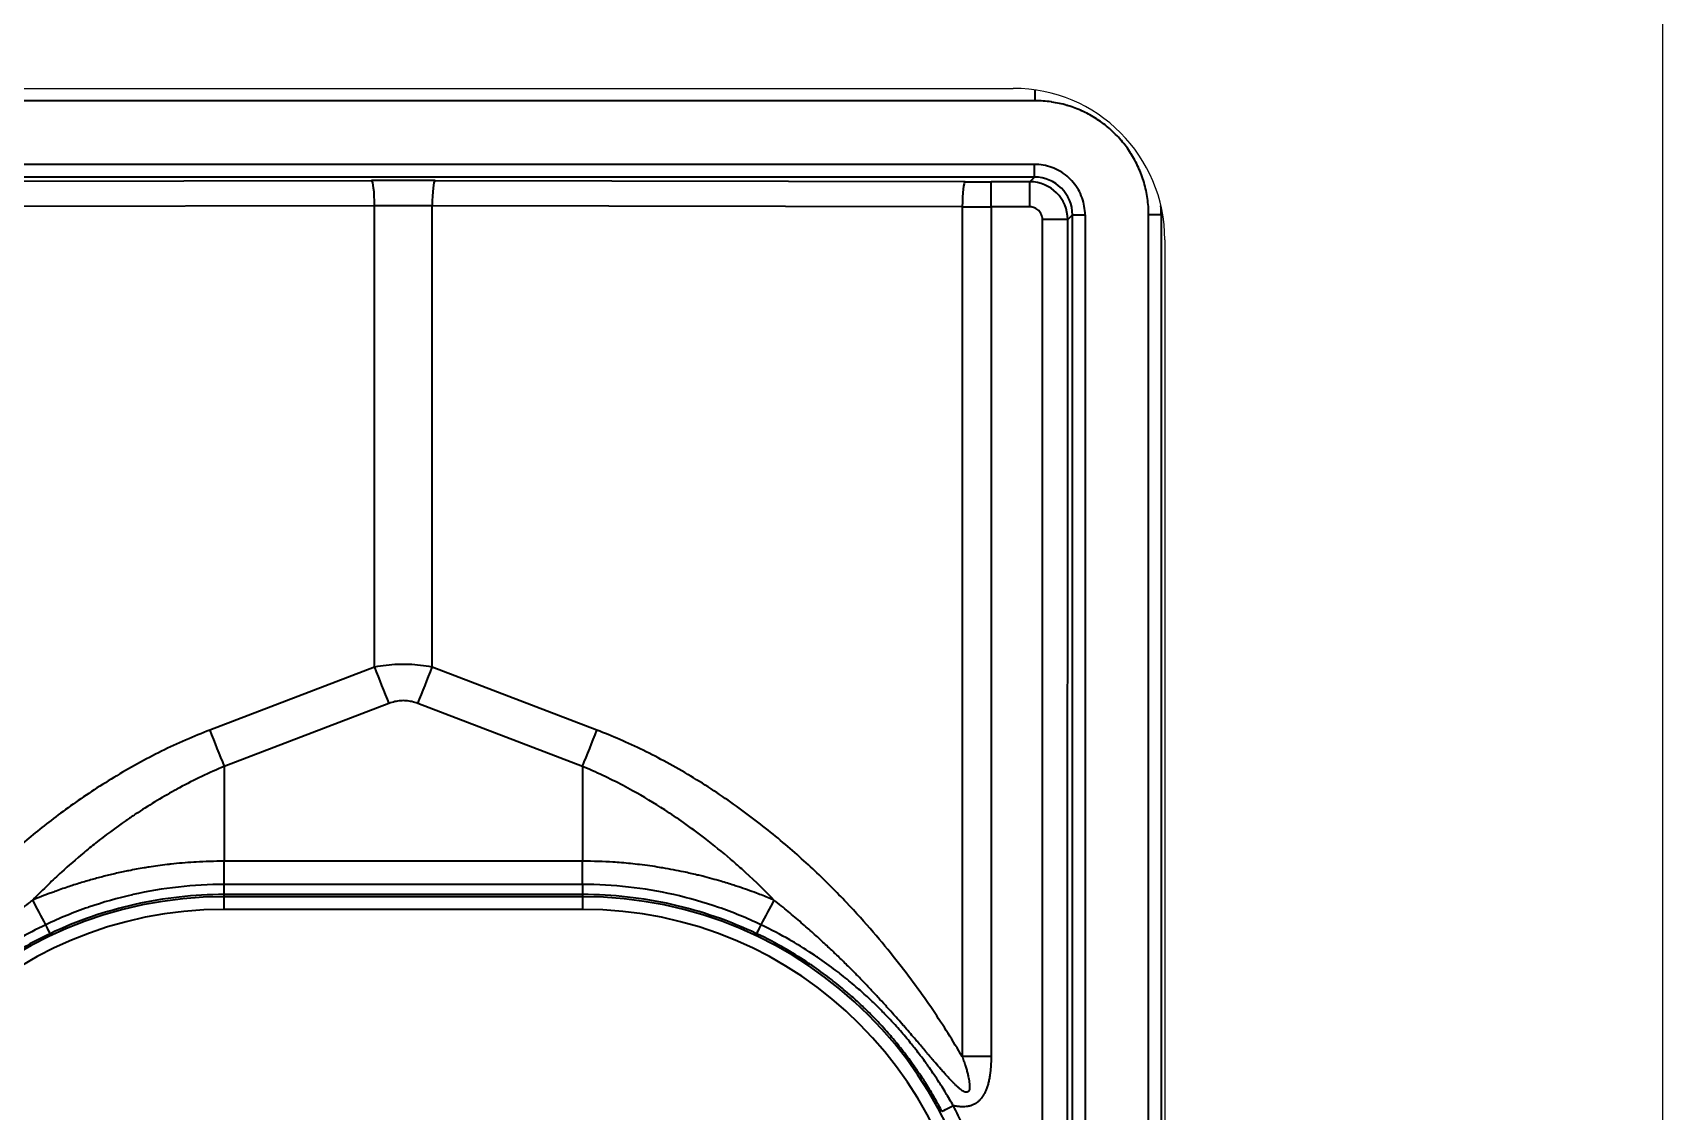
# Model space of a CAD drawing. Header units: millimetres. Extents: x 101 to 3000, y 150 to 4305.
# Drawn here: x 967.5 to 1032, y 3485.5 to 3528.2 of the extents above; entities that cross this region are included whole.
import ezdxf

# ---------------------------------------------------------------- set-up
doc = ezdxf.new("R2010")
doc.units = ezdxf.units.MM
doc.header["$LTSCALE"] = 15
doc.layers.add('_Sichtbarkanten', color=7, linetype='Continuous', lineweight=25)
doc.layers.add('Sichtbar schmal (ISO)', color=7, linetype='Continuous', lineweight=35)

msp = doc.modelspace()

# ---------------------------------------------------------------- linework, layer by layer
at = {"layer": '_Sichtbarkanten'}
for p, q in [((1032, 3622.964), (1032, 2622.964)), ((958, 3525.964), (1006.3, 3525.964)), ((1012.3, 3519.964), (1012.3, 2725.964))]:
    msp.add_line(p, q, dxfattribs=at)
msp.add_arc((1006.3, 3519.964), 6, 0, 90, dxfattribs=at)
at = {"layer": 'Sichtbar schmal (ISO)'}
for p, q in [((1007.159, 3525.473), (1007.159, 3525.902)), ((1007.159, 3525.473), (957.14, 3525.473)), ((1007.141, 3522.956), (957.158, 3522.956)), ((1007.141, 3522.456), (1007.141, 3522.956)), ((1007.141, 3522.456), (957.158, 3522.456)), ((980.894, 3522.311), (959.904, 3522.269)), ((1004.395, 3522.269), (983.405, 3522.311)), ((1006.954, 3522.268), (1005.423, 3522.268)), ((1005.423, 3521.273), (1005.423, 3522.268)), ((1007.141, 3522.456), (1006.954, 3522.268)), ((1006.954, 3521.273), (1006.954, 3522.268)), ((981.009, 3521.317), (960.018, 3521.274)), ((981.009, 3503.058), (981.009, 3521.317)), ((1004.281, 3521.274), (983.291, 3521.317)), ((983.291, 3503.058), (983.291, 3521.317)), ((1004.281, 3521.274), (1004.281, 3487.643)), ((1006.954, 3521.273), (1005.423, 3521.273)), ((1005.423, 3521.273), (1005.423, 3487.643)), ((1007.426, 3220.586), (1007.454, 3520.774)), ((1008.426, 3220.581), (1008.453, 3520.768)), ((1008.641, 3520.956), (1008.453, 3520.768)), ((1008.641, 2724.973), (1008.641, 3520.956)), ((1008.641, 3520.956), (1009.141, 3520.956)), ((1009.141, 3520.956), (1009.141, 2724.973)), ((1011.658, 2724.955), (1011.658, 3520.974)), ((1011.658, 3520.974), (1012.158, 3520.974)), ((1012.158, 3520.974), (1012.206, 3521.021)), ((1012.158, 3520.974), (1012.158, 2724.955)), ((981.009, 3503.058), (974.489, 3500.566)), ((989.811, 3500.566), (983.291, 3503.058)), ((981.579, 3501.622), (975.059, 3499.13)), ((989.24, 3499.13), (982.72, 3501.622)), ((975.059, 3499.13), (975.059, 3495.377)), ((989.24, 3499.13), (989.24, 3495.377)), ((975.059, 3494.457), (975.059, 3495.377)), ((989.24, 3495.377), (975.059, 3495.377)), ((989.24, 3494.457), (989.24, 3495.377)), ((989.24, 3494.457), (975.059, 3494.457)), ((975.05, 3493.973), (975.05, 3494.057)), ((989.25, 3494.057), (975.05, 3494.057)), ((989.25, 3493.973), (975.05, 3493.973)), ((975.05, 3493.473), (975.05, 3493.973)), ((989.25, 3493.973), (989.25, 3494.057)), ((989.25, 3493.473), (989.25, 3493.973)), ((989.25, 3493.473), (975.05, 3493.473))]:
    msp.add_line(p, q, dxfattribs=at)
for centre, radius, start, end in [((975.05, 3477.964), 16.009, 90, 270), ((989.25, 3477.964), 16.009, 270, 90), ((975.05, 3477.964), 15.509, 90, 270), ((989.25, 3477.964), 15.509, 270, 90)]:
    msp.add_arc(centre, radius, start, end, dxfattribs=at)
for centre, major_axis, ratio, start_param, end_param in [((982.15, 3522.121), (-10.997, 0), 0.017452, 4.597992, 4.826786), ((980.894, 3521.311), (-0.002, 1), 0.11413, 4.717362, 6.265617), ((983.405, 3521.311), (0.002, 1), 0.11413, 0.017568, 1.565823), ((1004.395, 3521.269), (0.002, 1), 0.11413, 0.017568, 1.565823), ((1005.423, 3522.425), (-8.998, 0), 0.017452, 1.456401, 1.570795), ((1006.954, 3520.768), (-0.971, 1.143), 0.999883, 4.008043, 5.578597), ((1007.141, 3520.955), (1.055, 1.067), 0.999494, 5.492216, 7.062697), ((982.15, 3521.121), (-9.997, 0), 0.01972, 4.597986, 4.826791), ((1005.423, 3521.425), (-9.998, 0), 0.015185, 1.456405, 1.570796), ((1007.454, 3520.768), (1, 0), 0.005236, 0.017454, 1.570797), ((1007.158, 3520.972), (3.537, 3.536), 0.999752, 5.498033, 5.565232), ((981.579, 3503.084), (1.785, -4.67), 0.108522, 4.67649, 4.988987), ((982.72, 3503.084), (-1.785, -4.67), 0.108522, 1.294198, 1.606695), ((975.059, 3500.592), (1.785, -4.67), 0.108522, 4.67649, 4.988987), ((989.24, 3500.592), (-1.785, -4.67), 0.108522, 1.294199, 1.606695), ((975.055, 3494.557), (-0.005, -0.5), 0.011389, 0.017589, 1.369138), ((969.003, 3490.951), (4.738, -8.806), 0.002481, 1.788637, 1.903742), ((995.296, 3490.951), (4.738, 8.806), 0.002481, 1.237851, 1.352955), ((967.95, 3492.962), (0.214, -0.452), 0.008952, 0.017454, 1.353122), ((996.349, 3492.962), (-0.214, -0.452), 0.008952, 4.930064, 6.265731), ((1005.423, 3487.591), (-10, 0), 0.005236, 4.712389, 4.826756), ((1003.918, 3485.71), (-0.442, -0.233), 0.004631, 0.017453, 1.568352)]:
    msp.add_ellipse(centre, major_axis=major_axis, ratio=ratio, start_param=start_param, end_param=end_param, dxfattribs=at)
for points, knots in [([(1011.658, 3520.974), (1011.658, 3521.187), (1011.643, 3521.399), (1011.613, 3521.61), (1011.583, 3521.821), (1011.538, 3522.031), (1011.477, 3522.237), (1011.418, 3522.44), (1011.344, 3522.639), (1011.257, 3522.832), (1011.169, 3523.025), (1011.068, 3523.212), (1010.954, 3523.391), (1010.951, 3523.395), (1010.948, 3523.4), (1010.945, 3523.405), (1010.834, 3523.578), (1010.711, 3523.744), (1010.577, 3523.9), (1010.571, 3523.907), (1010.565, 3523.913), (1010.56, 3523.92), (1010.427, 3524.073), (1010.283, 3524.218), (1010.131, 3524.352), (1010.122, 3524.36), (1010.114, 3524.367), (1010.105, 3524.374), (1009.954, 3524.506), (1009.793, 3524.627), (1009.626, 3524.737), (1009.614, 3524.744), (1009.602, 3524.752), (1009.59, 3524.76), (1009.424, 3524.866), (1009.251, 3524.962), (1009.072, 3525.046), (1009.057, 3525.053), (1009.041, 3525.061), (1009.026, 3525.068), (1008.845, 3525.15), (1008.659, 3525.22), (1008.469, 3525.278), (1008.454, 3525.283), (1008.438, 3525.287), (1008.423, 3525.292), (1008.227, 3525.349), (1008.026, 3525.393), (1007.825, 3525.423), (1007.815, 3525.425), (1007.806, 3525.426), (1007.796, 3525.428), (1007.585, 3525.458), (1007.373, 3525.473), (1007.159, 3525.473)], [0, 0, 0, 0, 0.090909, 0.090909, 0.090909, 0.181748, 0.181748, 0.181748, 0.271516, 0.271516, 0.271516, 0.361211, 0.361211, 0.361211, 0.363636, 0.363636, 0.363636, 0.450924, 0.450924, 0.450924, 0.454545, 0.454545, 0.454545, 0.540645, 0.540645, 0.540645, 0.545455, 0.545455, 0.545455, 0.63041, 0.63041, 0.63041, 0.636364, 0.636364, 0.636364, 0.719986, 0.719986, 0.719986, 0.727273, 0.727273, 0.727273, 0.811363, 0.811363, 0.811363, 0.818182, 0.818182, 0.818182, 0.904885, 0.904885, 0.904885, 0.909091, 0.909091, 0.909091, 1, 1, 1, 1]), ([(1009.141, 3520.956), (1009.141, 3521.07), (1009.131, 3521.184), (1009.112, 3521.297), (1009.092, 3521.41), (1009.062, 3521.524), (1009.023, 3521.634), (1008.983, 3521.745), (1008.933, 3521.852), (1008.875, 3521.954), (1008.816, 3522.055), (1008.749, 3522.151), (1008.674, 3522.24), (1008.599, 3522.33), (1008.517, 3522.412), (1008.428, 3522.487), (1008.34, 3522.561), (1008.244, 3522.628), (1008.143, 3522.687), (1008.041, 3522.746), (1007.934, 3522.796), (1007.824, 3522.836), (1007.713, 3522.876), (1007.599, 3522.906), (1007.485, 3522.926), (1007.371, 3522.946), (1007.257, 3522.956), (1007.141, 3522.956)], [0, 0, 0, 0, 0.111111, 0.111111, 0.111111, 0.222222, 0.222222, 0.222222, 0.333333, 0.333333, 0.333333, 0.444444, 0.444444, 0.444444, 0.555556, 0.555556, 0.555556, 0.666667, 0.666667, 0.666667, 0.777778, 0.777778, 0.777778, 0.888889, 0.888889, 0.888889, 1, 1, 1, 1]), ([(983.291, 3503.058), (983.135, 3503.088), (982.98, 3503.111), (982.828, 3503.129), (982.675, 3503.146), (982.524, 3503.157), (982.374, 3503.163), (982.224, 3503.168), (982.075, 3503.168), (981.925, 3503.163), (981.775, 3503.157), (981.624, 3503.146), (981.472, 3503.128), (981.319, 3503.111), (981.164, 3503.088), (981.009, 3503.058)], [0.000001, 0.000001, 0.000001, 0.000001, 0.2, 0.2, 0.2, 0.4, 0.4, 0.4, 0.6, 0.6, 0.6, 0.8, 0.8, 0.8, 1, 1, 1, 1]), ([(982.72, 3501.622), (982.642, 3501.652), (982.488, 3501.699), (982.262, 3501.733), (982.037, 3501.733), (981.812, 3501.699), (981.657, 3501.652), (981.579, 3501.622)], [0.0000019, 0.0000019, 0.0000019, 0.0000019, 0.2, 0.4, 0.6, 0.8, 1, 1, 1, 1]), ([(974.489, 3500.566), (973.847, 3500.32), (972.58, 3499.767), (970.655, 3498.709), (968.932, 3497.562), (967.455, 3496.424), (966.188, 3495.321), (965.092, 3494.263), (964.142, 3493.259), (963.312, 3492.309), (962.574, 3491.398), (961.891, 3490.496), (961.239, 3489.574), (960.611, 3488.62), (960.213, 3487.972), (960.018, 3487.643)], [0, 0, 0, 0, 0.0769231, 0.1538462, 0.2307692, 0.3076923, 0.3846154, 0.4615385, 0.5384615, 0.6153846, 0.6923077, 0.7692308, 0.8461538, 0.9230769, 0.9999999, 0.9999999, 0.9999999, 0.9999999]), ([(975.059, 3499.13), (974.464, 3498.882), (973.874, 3498.601), (973.283, 3498.282), (973.219, 3498.248), (973.155, 3498.213), (973.092, 3498.178), (972.564, 3497.887), (972.038, 3497.566), (971.538, 3497.234), (971.416, 3497.154), (971.297, 3497.073), (971.178, 3496.991), (970.751, 3496.695), (970.345, 3496.393), (969.964, 3496.092), (969.804, 3495.966), (969.649, 3495.84), (969.497, 3495.714), (969.188, 3495.457), (968.895, 3495.201), (968.617, 3494.948), (968.437, 3494.784), (968.264, 3494.622), (968.097, 3494.461), (967.879, 3494.251), (967.672, 3494.043), (967.475, 3493.841)], [0, 0, 0, 0, 0.2, 0.2, 0.2, 0.2215193, 0.2215193, 0.2215193, 0.4, 0.4, 0.4, 0.4433487, 0.4433487, 0.4433487, 0.6, 0.6, 0.6, 0.6656176, 0.6656176, 0.6656176, 0.8, 0.8, 0.8, 0.8867383, 0.8867383, 0.8867383, 0.9999968, 0.9999968, 0.9999968, 0.9999968]), ([(996.824, 3493.841), (996.79, 3493.875), (996.756, 3493.91), (996.722, 3493.945), (996.354, 3494.321), (995.962, 3494.697), (995.545, 3495.073), (995.402, 3495.201), (995.256, 3495.329), (995.107, 3495.457), (994.78, 3495.737), (994.44, 3496.014), (994.09, 3496.284), (993.812, 3496.497), (993.528, 3496.706), (993.239, 3496.909), (992.996, 3497.079), (992.749, 3497.245), (992.501, 3497.405), (992.08, 3497.677), (991.652, 3497.932), (991.227, 3498.167), (991.103, 3498.236), (990.978, 3498.304), (990.854, 3498.369), (990.308, 3498.657), (989.771, 3498.909), (989.24, 3499.13)], [0.0000012, 0.0000012, 0.0000012, 0.0000012, 0.0169782, 0.0169782, 0.0169782, 0.2, 0.2, 0.2, 0.2626292, 0.2626292, 0.2626292, 0.4, 0.4, 0.4, 0.5086743, 0.5086743, 0.5086743, 0.6, 0.6, 0.6, 0.7546445, 0.7546445, 0.7546445, 0.8, 0.8, 0.8, 1, 1, 1, 1]), ([(975.059, 3495.377), (974.667, 3495.377), (974.296, 3495.365), (973.948, 3495.345), (973.916, 3495.343), (973.883, 3495.341), (973.851, 3495.339), (973.536, 3495.319), (973.24, 3495.293), (972.961, 3495.262), (972.907, 3495.256), (972.854, 3495.25), (972.802, 3495.244), (972.549, 3495.214), (972.309, 3495.181), (972.08, 3495.145), (972.013, 3495.134), (971.947, 3495.123), (971.882, 3495.112), (971.673, 3495.078), (971.474, 3495.041), (971.281, 3495.002), (971.206, 3494.987), (971.132, 3494.972), (971.059, 3494.957), (970.88, 3494.919), (970.706, 3494.879), (970.536, 3494.838), (970.458, 3494.82), (970.381, 3494.801), (970.304, 3494.781), (970.142, 3494.74), (969.983, 3494.698), (969.825, 3494.653), (969.745, 3494.631), (969.665, 3494.608), (969.586, 3494.585), (969.425, 3494.538), (969.265, 3494.489), (969.105, 3494.438), (969.029, 3494.413), (968.953, 3494.388), (968.877, 3494.363), (968.695, 3494.303), (968.514, 3494.24), (968.333, 3494.174), (968.279, 3494.154), (968.226, 3494.134), (968.172, 3494.115), (967.939, 3494.027), (967.706, 3493.936), (967.475, 3493.841)], [0, 0, 0, 0, 0.1015833, 0.1015833, 0.1015833, 0.1111111, 0.1111111, 0.1111111, 0.2043934, 0.2043934, 0.2043934, 0.2222222, 0.2222222, 0.2222222, 0.3082729, 0.3082729, 0.3082729, 0.3333333, 0.3333333, 0.3333333, 0.4134472, 0.4134472, 0.4134472, 0.4444444, 0.4444444, 0.4444444, 0.5205641, 0.5205641, 0.5205641, 0.5555556, 0.5555556, 0.5555556, 0.6293851, 0.6293851, 0.6293851, 0.6666667, 0.6666667, 0.6666667, 0.7419637, 0.7419637, 0.7419637, 0.7777778, 0.7777778, 0.7777778, 0.8634389, 0.8634389, 0.8634389, 0.8888889, 0.8888889, 0.8888889, 0.9999964, 0.9999964, 0.9999964, 0.9999964]), ([(996.824, 3493.841), (996.761, 3493.867), (996.697, 3493.893), (996.634, 3493.918), (996.466, 3493.986), (996.298, 3494.051), (996.129, 3494.114), (995.895, 3494.201), (995.661, 3494.284), (995.426, 3494.362), (995.363, 3494.383), (995.301, 3494.403), (995.238, 3494.424), (995.065, 3494.479), (994.892, 3494.533), (994.718, 3494.584), (994.482, 3494.653), (994.244, 3494.718), (994.001, 3494.78), (993.931, 3494.798), (993.86, 3494.815), (993.789, 3494.832), (993.612, 3494.875), (993.432, 3494.916), (993.246, 3494.955), (992.984, 3495.011), (992.712, 3495.063), (992.422, 3495.112), (992.381, 3495.119), (992.34, 3495.125), (992.298, 3495.132), (992.046, 3495.173), (991.781, 3495.21), (991.501, 3495.244), (991.272, 3495.271), (991.033, 3495.295), (990.781, 3495.315), (990.673, 3495.324), (990.563, 3495.332), (990.45, 3495.339), (990.074, 3495.363), (989.669, 3495.377), (989.24, 3495.377)], [0.0000016, 0.0000016, 0.0000016, 0.0000016, 0.0305724, 0.0305724, 0.0305724, 0.1111111, 0.1111111, 0.1111111, 0.2222222, 0.2222222, 0.2222222, 0.2516769, 0.2516769, 0.2516769, 0.3333333, 0.3333333, 0.3333333, 0.4444444, 0.4444444, 0.4444444, 0.4764553, 0.4764553, 0.4764553, 0.5555556, 0.5555556, 0.5555556, 0.6666667, 0.6666667, 0.6666667, 0.6824604, 0.6824604, 0.6824604, 0.7777778, 0.7777778, 0.7777778, 0.8556233, 0.8556233, 0.8556233, 0.8888889, 0.8888889, 0.8888889, 1, 1, 1, 1]), ([(975.059, 3494.457), (974.453, 3494.457), (973.846, 3494.424), (973.241, 3494.357), (972.636, 3494.29), (972.033, 3494.189), (971.439, 3494.055), (971.436, 3494.054), (971.432, 3494.053), (971.429, 3494.052), (970.838, 3493.919), (970.256, 3493.753), (969.685, 3493.555), (969.681, 3493.554), (969.677, 3493.552), (969.672, 3493.551), (969.103, 3493.353), (968.544, 3493.125), (968.001, 3492.866)], [0, 0, 0, 0, 0.25, 0.25, 0.25, 0.5, 0.5, 0.5, 0.501481, 0.501481, 0.501481, 0.75, 0.75, 0.75, 0.751836, 0.751836, 0.751836, 1, 1, 1, 1]), ([(996.299, 3492.866), (995.754, 3493.125), (995.194, 3493.354), (994.623, 3493.552), (994.048, 3493.752), (993.461, 3493.919), (992.865, 3494.054), (992.269, 3494.188), (991.666, 3494.289), (991.059, 3494.357), (990.454, 3494.424), (989.847, 3494.457), (989.24, 3494.457)], [0, 0, 0, 0, 0.248767, 0.248767, 0.248767, 0.499446, 0.499446, 0.499446, 0.749957, 0.749957, 0.749957, 1, 1, 1, 1]), ([(989.24, 3494.457), (989.241, 3494.412), (989.241, 3494.37), (989.242, 3494.329), (989.243, 3494.289), (989.243, 3494.252), (989.244, 3494.219), (989.244, 3494.201), (989.245, 3494.184), (989.245, 3494.169), (989.245, 3494.156), (989.246, 3494.144), (989.246, 3494.133), (989.247, 3494.109), (989.247, 3494.09), (989.248, 3494.077), (989.248, 3494.064), (989.249, 3494.058), (989.25, 3494.057)], [0, 0, 0, 0, 0.2, 0.2, 0.2, 0.4, 0.4, 0.4, 0.507718, 0.507718, 0.507718, 0.6, 0.6, 0.6, 0.8, 0.8, 0.8, 1, 1, 1, 1]), ([(960.018, 3487.643), (959.995, 3487.578), (959.974, 3487.515), (959.954, 3487.456), (959.934, 3487.396), (959.916, 3487.338), (959.899, 3487.283), (959.882, 3487.228), (959.866, 3487.175), (959.852, 3487.124), (959.837, 3487.074), (959.824, 3487.025), (959.812, 3486.978), (959.812, 3486.975), (959.811, 3486.971), (959.81, 3486.967), (959.799, 3486.925), (959.789, 3486.884), (959.781, 3486.845), (959.78, 3486.841), (959.779, 3486.837), (959.778, 3486.833), (959.77, 3486.795), (959.763, 3486.759), (959.757, 3486.725), (959.756, 3486.72), (959.755, 3486.716), (959.754, 3486.711), (959.749, 3486.678), (959.744, 3486.647), (959.74, 3486.617), (959.739, 3486.612), (959.739, 3486.607), (959.738, 3486.603), (959.735, 3486.574), (959.732, 3486.547), (959.73, 3486.521), (959.73, 3486.516), (959.73, 3486.512), (959.73, 3486.507), (959.728, 3486.483), (959.728, 3486.46), (959.729, 3486.439), (959.729, 3486.434), (959.729, 3486.43), (959.729, 3486.425), (959.73, 3486.405), (959.732, 3486.387), (959.734, 3486.37), (959.735, 3486.366), (959.736, 3486.362), (959.736, 3486.358), (959.739, 3486.343), (959.743, 3486.329), (959.747, 3486.316), (959.748, 3486.313), (959.75, 3486.31), (959.751, 3486.307), (959.755, 3486.295), (959.761, 3486.285), (959.767, 3486.277), (959.774, 3486.266), (959.783, 3486.257), (959.793, 3486.25), (959.803, 3486.243), (959.815, 3486.238), (959.828, 3486.236), (959.832, 3486.235), (959.835, 3486.234), (959.839, 3486.234), (959.85, 3486.233), (959.861, 3486.234), (959.873, 3486.236), (959.879, 3486.236), (959.884, 3486.237), (959.889, 3486.239), (959.902, 3486.242), (959.916, 3486.247), (959.931, 3486.253), (959.938, 3486.256), (959.945, 3486.259), (959.953, 3486.263), (959.968, 3486.27), (959.985, 3486.28), (960.003, 3486.29), (960.011, 3486.296), (960.02, 3486.302), (960.029, 3486.308), (960.048, 3486.32), (960.067, 3486.334), (960.087, 3486.349), (960.097, 3486.357), (960.108, 3486.366), (960.12, 3486.375), (960.14, 3486.391), (960.161, 3486.409), (960.182, 3486.428), (960.195, 3486.439), (960.208, 3486.45), (960.221, 3486.462), (960.243, 3486.482), (960.265, 3486.503), (960.288, 3486.525), (960.302, 3486.538), (960.317, 3486.553), (960.332, 3486.567), (960.354, 3486.59), (960.378, 3486.613), (960.401, 3486.638), (960.418, 3486.654), (960.434, 3486.671), (960.451, 3486.689), (960.475, 3486.714), (960.499, 3486.739), (960.524, 3486.766), (960.542, 3486.786), (960.561, 3486.806), (960.58, 3486.826), (960.605, 3486.853), (960.63, 3486.881), (960.656, 3486.91), (960.677, 3486.933), (960.698, 3486.957), (960.72, 3486.981), (960.746, 3487.01), (960.773, 3487.04), (960.8, 3487.071), (960.824, 3487.098), (960.848, 3487.125), (960.872, 3487.153), (960.9, 3487.185), (960.928, 3487.217), (960.957, 3487.25), (960.984, 3487.281), (961.011, 3487.313), (961.039, 3487.346), (961.068, 3487.379), (961.098, 3487.414), (961.128, 3487.449), (961.159, 3487.485), (961.19, 3487.521), (961.222, 3487.559), (961.253, 3487.595), (961.284, 3487.631), (961.316, 3487.669), (961.351, 3487.71), (961.387, 3487.752), (961.424, 3487.795), (961.456, 3487.833), (961.489, 3487.872), (961.523, 3487.911), (961.563, 3487.958), (961.603, 3488.006), (961.646, 3488.056), (961.68, 3488.096), (961.715, 3488.136), (961.75, 3488.178), (961.796, 3488.231), (961.843, 3488.286), (961.891, 3488.343), (961.927, 3488.385), (961.964, 3488.428), (962.002, 3488.472), (962.054, 3488.532), (962.108, 3488.595), (962.164, 3488.659), (962.202, 3488.703), (962.241, 3488.748), (962.281, 3488.794), (962.341, 3488.863), (962.403, 3488.934), (962.466, 3489.006), (962.507, 3489.052), (962.548, 3489.099), (962.59, 3489.147), (962.658, 3489.224), (962.729, 3489.304), (962.801, 3489.385), (962.844, 3489.432), (962.887, 3489.48), (962.931, 3489.529), (963.008, 3489.615), (963.089, 3489.704), (963.171, 3489.794), (963.216, 3489.843), (963.261, 3489.892), (963.306, 3489.941), (963.395, 3490.037), (963.486, 3490.135), (963.581, 3490.236), (963.627, 3490.285), (963.674, 3490.335), (963.722, 3490.386), (963.823, 3490.493), (963.928, 3490.602), (964.038, 3490.715), (964.086, 3490.765), (964.136, 3490.816), (964.187, 3490.868), (964.303, 3490.987), (964.424, 3491.109), (964.551, 3491.235), (964.603, 3491.287), (964.655, 3491.338), (964.709, 3491.391), (964.844, 3491.524), (964.985, 3491.66), (965.133, 3491.801), (965.187, 3491.853), (965.243, 3491.905), (965.299, 3491.959), (965.456, 3492.106), (965.621, 3492.258), (965.793, 3492.415), (965.851, 3492.467), (965.909, 3492.519), (965.969, 3492.572), (966.152, 3492.736), (966.344, 3492.904), (966.538, 3493.07), (966.596, 3493.119), (966.654, 3493.168), (966.712, 3493.217), (966.913, 3493.386), (967.114, 3493.552), (967.318, 3493.715), (967.37, 3493.757), (967.423, 3493.799), (967.475, 3493.841)], [0, 0, 0, 0, 0.02439, 0.02439, 0.02439, 0.04878, 0.04878, 0.04878, 0.073171, 0.073171, 0.073171, 0.097561, 0.097561, 0.097561, 0.099489, 0.099489, 0.099489, 0.121951, 0.121951, 0.121951, 0.124362, 0.124362, 0.124362, 0.146341, 0.146341, 0.146341, 0.149233, 0.149233, 0.149233, 0.170732, 0.170732, 0.170732, 0.174103, 0.174103, 0.174103, 0.195122, 0.195122, 0.195122, 0.198974, 0.198974, 0.198974, 0.219512, 0.219512, 0.219512, 0.22385, 0.22385, 0.22385, 0.243902, 0.243902, 0.243902, 0.248727, 0.248727, 0.248727, 0.268293, 0.268293, 0.268293, 0.273611, 0.273611, 0.273611, 0.292683, 0.292683, 0.292683, 0.317073, 0.317073, 0.317073, 0.341463, 0.341463, 0.341463, 0.348211, 0.348211, 0.348211, 0.365854, 0.365854, 0.365854, 0.373082, 0.373082, 0.373082, 0.390244, 0.390244, 0.390244, 0.397954, 0.397954, 0.397954, 0.414634, 0.414634, 0.414634, 0.422809, 0.422809, 0.422809, 0.439024, 0.439024, 0.439024, 0.447691, 0.447691, 0.447691, 0.463415, 0.463415, 0.463415, 0.47257, 0.47257, 0.47257, 0.487805, 0.487805, 0.487805, 0.497444, 0.497444, 0.497444, 0.512195, 0.512195, 0.512195, 0.522316, 0.522316, 0.522316, 0.536585, 0.536585, 0.536585, 0.547184, 0.547184, 0.547184, 0.560976, 0.560976, 0.560976, 0.572055, 0.572055, 0.572055, 0.585366, 0.585366, 0.585366, 0.596926, 0.596926, 0.596926, 0.609756, 0.609756, 0.609756, 0.621798, 0.621798, 0.621798, 0.634146, 0.634146, 0.634146, 0.646671, 0.646671, 0.646671, 0.658537, 0.658537, 0.658537, 0.671543, 0.671543, 0.671543, 0.682927, 0.682927, 0.682927, 0.696413, 0.696413, 0.696413, 0.707317, 0.707317, 0.707317, 0.721283, 0.721283, 0.721283, 0.731707, 0.731707, 0.731707, 0.746154, 0.746154, 0.746154, 0.756098, 0.756098, 0.756098, 0.771029, 0.771029, 0.771029, 0.780488, 0.780488, 0.780488, 0.795905, 0.795905, 0.795905, 0.804878, 0.804878, 0.804878, 0.820774, 0.820774, 0.820774, 0.829268, 0.829268, 0.829268, 0.845642, 0.845642, 0.845642, 0.853659, 0.853659, 0.853659, 0.870513, 0.870513, 0.870513, 0.878049, 0.878049, 0.878049, 0.895386, 0.895386, 0.895386, 0.902439, 0.902439, 0.902439, 0.920251, 0.920251, 0.920251, 0.926829, 0.926829, 0.926829, 0.945121, 0.945121, 0.945121, 0.95122, 0.95122, 0.95122, 0.970017, 0.970017, 0.970017, 0.97561, 0.97561, 0.97561, 0.995016, 0.995016, 0.995016, 1, 1, 1, 1]), ([(975.05, 3494.057), (974.458, 3494.057), (973.867, 3494.024), (973.277, 3493.959), (972.687, 3493.894), (972.1, 3493.795), (971.52, 3493.665), (970.941, 3493.535), (970.369, 3493.373), (969.809, 3493.18), (969.249, 3492.987), (968.699, 3492.763), (968.164, 3492.51)], [0, 0, 0, 0, 0.25, 0.25, 0.25, 0.5, 0.5, 0.5, 0.75, 0.75, 0.75, 1, 1, 1, 1]), ([(996.135, 3492.51), (995.602, 3492.762), (995.055, 3492.985), (994.497, 3493.178), (993.935, 3493.371), (993.361, 3493.534), (992.78, 3493.665), (992.2, 3493.795), (991.613, 3493.893), (991.023, 3493.959), (990.433, 3494.024), (989.841, 3494.057), (989.25, 3494.057)], [0, 0, 0, 0, 0.2490962, 0.2490962, 0.2490962, 0.5, 0.5, 0.5, 0.75, 0.75, 0.75, 1, 1, 1, 1]), ([(1004.281, 3487.643), (1004.306, 3487.575), (1004.328, 3487.509), (1004.349, 3487.446), (1004.369, 3487.384), (1004.388, 3487.324), (1004.406, 3487.267), (1004.423, 3487.21), (1004.439, 3487.155), (1004.454, 3487.103), (1004.468, 3487.051), (1004.482, 3487.001), (1004.493, 3486.953), (1004.505, 3486.905), (1004.516, 3486.86), (1004.525, 3486.817), (1004.534, 3486.774), (1004.542, 3486.733), (1004.548, 3486.694), (1004.554, 3486.656), (1004.56, 3486.62), (1004.563, 3486.586), (1004.567, 3486.551), (1004.57, 3486.52), (1004.571, 3486.49), (1004.572, 3486.461), (1004.571, 3486.434), (1004.569, 3486.409), (1004.568, 3486.385), (1004.565, 3486.363), (1004.56, 3486.344), (1004.556, 3486.325), (1004.55, 3486.309), (1004.544, 3486.295), (1004.537, 3486.281), (1004.529, 3486.27), (1004.52, 3486.261), (1004.511, 3486.252), (1004.501, 3486.245), (1004.489, 3486.24), (1004.477, 3486.236), (1004.463, 3486.233), (1004.448, 3486.234), (1004.432, 3486.234), (1004.414, 3486.237), (1004.394, 3486.243), (1004.374, 3486.25), (1004.353, 3486.259), (1004.329, 3486.272), (1004.326, 3486.274), (1004.323, 3486.275), (1004.319, 3486.277), (1004.298, 3486.289), (1004.276, 3486.303), (1004.252, 3486.32), (1004.249, 3486.323), (1004.245, 3486.325), (1004.241, 3486.328), (1004.217, 3486.345), (1004.192, 3486.365), (1004.165, 3486.387), (1004.161, 3486.391), (1004.156, 3486.394), (1004.151, 3486.398), (1004.125, 3486.421), (1004.097, 3486.445), (1004.068, 3486.472), (1004.062, 3486.477), (1004.057, 3486.482), (1004.051, 3486.487), (1004.022, 3486.514), (1003.992, 3486.544), (1003.961, 3486.575), (1003.954, 3486.581), (1003.948, 3486.587), (1003.942, 3486.593), (1003.91, 3486.625), (1003.878, 3486.658), (1003.845, 3486.693), (1003.838, 3486.7), (1003.831, 3486.708), (1003.823, 3486.715), (1003.79, 3486.75), (1003.756, 3486.787), (1003.72, 3486.826), (1003.712, 3486.834), (1003.704, 3486.843), (1003.696, 3486.852), (1003.661, 3486.891), (1003.624, 3486.931), (1003.586, 3486.973), (1003.577, 3486.983), (1003.568, 3486.994), (1003.559, 3487.004), (1003.521, 3487.047), (1003.482, 3487.091), (1003.441, 3487.137), (1003.431, 3487.149), (1003.421, 3487.161), (1003.41, 3487.173), (1003.369, 3487.22), (1003.327, 3487.268), (1003.283, 3487.319), (1003.272, 3487.333), (1003.26, 3487.346), (1003.248, 3487.36), (1003.204, 3487.411), (1003.158, 3487.464), (1003.111, 3487.52), (1003.097, 3487.535), (1003.084, 3487.551), (1003.071, 3487.566), (1003.023, 3487.622), (1002.973, 3487.681), (1002.922, 3487.741), (1002.907, 3487.758), (1002.892, 3487.776), (1002.877, 3487.794), (1002.825, 3487.855), (1002.771, 3487.918), (1002.715, 3487.984), (1002.698, 3488.004), (1002.681, 3488.024), (1002.664, 3488.044), (1002.607, 3488.11), (1002.549, 3488.179), (1002.488, 3488.25), (1002.469, 3488.272), (1002.449, 3488.295), (1002.43, 3488.318), (1002.368, 3488.39), (1002.304, 3488.464), (1002.238, 3488.541), (1002.216, 3488.566), (1002.194, 3488.592), (1002.172, 3488.618), (1002.105, 3488.695), (1002.035, 3488.775), (1001.963, 3488.858), (1001.938, 3488.887), (1001.913, 3488.916), (1001.887, 3488.945), (1001.814, 3489.029), (1001.738, 3489.115), (1001.659, 3489.204), (1001.63, 3489.236), (1001.601, 3489.269), (1001.572, 3489.302), (1001.492, 3489.392), (1001.409, 3489.484), (1001.323, 3489.58), (1001.29, 3489.616), (1001.257, 3489.652), (1001.224, 3489.689), (1001.136, 3489.785), (1001.046, 3489.884), (1000.951, 3489.986), (1000.914, 3490.027), (1000.877, 3490.067), (1000.838, 3490.108), (1000.742, 3490.211), (1000.643, 3490.317), (1000.54, 3490.425), (1000.498, 3490.47), (1000.455, 3490.515), (1000.411, 3490.56), (1000.306, 3490.67), (1000.197, 3490.783), (1000.083, 3490.898), (1000.035, 3490.947), (999.986, 3490.997), (999.936, 3491.048), (999.82, 3491.164), (999.7, 3491.283), (999.576, 3491.406), (999.52, 3491.46), (999.464, 3491.515), (999.407, 3491.571), (999.28, 3491.694), (999.147, 3491.82), (999.01, 3491.95), (998.946, 3492.009), (998.882, 3492.07), (998.816, 3492.131), (998.675, 3492.262), (998.528, 3492.396), (998.375, 3492.533), (998.301, 3492.599), (998.226, 3492.666), (998.149, 3492.733), (997.991, 3492.873), (997.826, 3493.016), (997.652, 3493.162), (997.566, 3493.236), (997.477, 3493.31), (997.387, 3493.384), (997.207, 3493.533), (997.02, 3493.686), (996.824, 3493.841)], [0, 0, 0, 0, 0.02439, 0.02439, 0.02439, 0.04878, 0.04878, 0.04878, 0.073171, 0.073171, 0.073171, 0.097561, 0.097561, 0.097561, 0.121951, 0.121951, 0.121951, 0.146341, 0.146341, 0.146341, 0.170732, 0.170732, 0.170732, 0.195122, 0.195122, 0.195122, 0.219512, 0.219512, 0.219512, 0.243902, 0.243902, 0.243902, 0.268293, 0.268293, 0.268293, 0.292683, 0.292683, 0.292683, 0.317073, 0.317073, 0.317073, 0.341463, 0.341463, 0.341463, 0.365854, 0.365854, 0.365854, 0.390244, 0.390244, 0.390244, 0.393518, 0.393518, 0.393518, 0.414634, 0.414634, 0.414634, 0.418112, 0.418112, 0.418112, 0.439024, 0.439024, 0.439024, 0.442703, 0.442703, 0.442703, 0.463415, 0.463415, 0.463415, 0.467296, 0.467296, 0.467296, 0.487805, 0.487805, 0.487805, 0.491893, 0.491893, 0.491893, 0.512195, 0.512195, 0.512195, 0.516493, 0.516493, 0.516493, 0.536585, 0.536585, 0.536585, 0.541088, 0.541088, 0.541088, 0.560976, 0.560976, 0.560976, 0.565682, 0.565682, 0.565682, 0.585366, 0.585366, 0.585366, 0.590276, 0.590276, 0.590276, 0.609756, 0.609756, 0.609756, 0.61487, 0.61487, 0.61487, 0.634146, 0.634146, 0.634146, 0.639465, 0.639465, 0.639465, 0.658537, 0.658537, 0.658537, 0.66406, 0.66406, 0.66406, 0.682927, 0.682927, 0.682927, 0.688655, 0.688655, 0.688655, 0.707317, 0.707317, 0.707317, 0.713249, 0.713249, 0.713249, 0.731707, 0.731707, 0.731707, 0.737844, 0.737844, 0.737844, 0.756098, 0.756098, 0.756098, 0.762438, 0.762438, 0.762438, 0.780488, 0.780488, 0.780488, 0.787032, 0.787032, 0.787032, 0.804878, 0.804878, 0.804878, 0.811627, 0.811627, 0.811627, 0.829268, 0.829268, 0.829268, 0.836222, 0.836222, 0.836222, 0.853659, 0.853659, 0.853659, 0.860817, 0.860817, 0.860817, 0.878049, 0.878049, 0.878049, 0.885411, 0.885411, 0.885411, 0.902439, 0.902439, 0.902439, 0.910011, 0.910011, 0.910011, 0.926829, 0.926829, 0.926829, 0.934609, 0.934609, 0.934609, 0.95122, 0.95122, 0.95122, 0.959197, 0.959197, 0.959197, 0.97561, 0.97561, 0.97561, 0.983776, 0.983776, 0.983776, 1, 1, 1, 1]), ([(968.001, 3492.866), (967.615, 3492.683), (967.256, 3492.494), (966.922, 3492.304), (966.895, 3492.289), (966.868, 3492.274), (966.842, 3492.258), (966.538, 3492.084), (966.257, 3491.91), (965.992, 3491.737), (965.946, 3491.706), (965.901, 3491.676), (965.856, 3491.646), (965.62, 3491.488), (965.397, 3491.331), (965.188, 3491.175), (965.129, 3491.132), (965.071, 3491.088), (965.013, 3491.044), (964.829, 3490.904), (964.655, 3490.765), (964.489, 3490.629), (964.422, 3490.573), (964.356, 3490.518), (964.291, 3490.463), (964.148, 3490.341), (964.011, 3490.221), (963.881, 3490.103), (963.809, 3490.037), (963.738, 3489.971), (963.669, 3489.906), (963.558, 3489.803), (963.452, 3489.7), (963.35, 3489.6), (963.275, 3489.525), (963.202, 3489.452), (963.131, 3489.379), (963.046, 3489.292), (962.964, 3489.207), (962.885, 3489.122), (962.809, 3489.041), (962.735, 3488.961), (962.664, 3488.882), (962.6, 3488.811), (962.537, 3488.74), (962.476, 3488.671), (962.401, 3488.584), (962.328, 3488.499), (962.258, 3488.415), (962.21, 3488.358), (962.163, 3488.301), (962.117, 3488.245), (962.042, 3488.154), (961.971, 3488.066), (961.903, 3487.979), (961.867, 3487.934), (961.833, 3487.889), (961.799, 3487.845), (961.726, 3487.752), (961.657, 3487.66), (961.591, 3487.571), (961.566, 3487.537), (961.542, 3487.504), (961.517, 3487.47), (961.447, 3487.375), (961.381, 3487.282), (961.317, 3487.191), (961.301, 3487.167), (961.284, 3487.144), (961.268, 3487.121), (961.201, 3487.024), (961.137, 3486.93), (961.077, 3486.839), (961.067, 3486.825), (961.057, 3486.81), (961.047, 3486.795), (960.983, 3486.698), (960.922, 3486.605), (960.865, 3486.515), (960.861, 3486.509), (960.857, 3486.503), (960.853, 3486.496), (960.792, 3486.4), (960.734, 3486.307), (960.68, 3486.218), (960.623, 3486.125), (960.57, 3486.036), (960.521, 3485.951), (960.471, 3485.866), (960.424, 3485.784), (960.381, 3485.708)], [0, 0, 0, 0, 0.057856, 0.057856, 0.057856, 0.0625, 0.0625, 0.0625, 0.1157192, 0.1157192, 0.1157192, 0.125, 0.125, 0.125, 0.1737313, 0.1737313, 0.1737313, 0.1875, 0.1875, 0.1875, 0.2318592, 0.2318592, 0.2318592, 0.25, 0.25, 0.25, 0.2900943, 0.2900943, 0.2900943, 0.3125, 0.3125, 0.3125, 0.3484216, 0.3484216, 0.3484216, 0.375, 0.375, 0.375, 0.4068351, 0.4068351, 0.4068351, 0.4375, 0.4375, 0.4375, 0.4653206, 0.4653206, 0.4653206, 0.5, 0.5, 0.5, 0.5238699, 0.5238699, 0.5238699, 0.5625, 0.5625, 0.5625, 0.5824741, 0.5824741, 0.5824741, 0.625, 0.625, 0.625, 0.6410912, 0.6410912, 0.6410912, 0.6875, 0.6875, 0.6875, 0.6996435, 0.6996435, 0.6996435, 0.75, 0.75, 0.75, 0.758167, 0.758167, 0.758167, 0.8125, 0.8125, 0.8125, 0.816255, 0.816255, 0.816255, 0.875, 0.875, 0.875, 0.9372516, 0.9372516, 0.9372516, 0.9999999, 0.9999999, 0.9999999, 0.9999999]), ([(968.164, 3492.51), (967.789, 3492.332), (967.439, 3492.149), (967.114, 3491.965), (967.088, 3491.95), (967.062, 3491.935), (967.036, 3491.92), (966.741, 3491.751), (966.467, 3491.581), (966.211, 3491.413), (966.166, 3491.383), (966.122, 3491.354), (966.078, 3491.324), (965.849, 3491.17), (965.633, 3491.017), (965.43, 3490.865), (965.373, 3490.823), (965.316, 3490.78), (965.261, 3490.737), (965.082, 3490.6), (964.913, 3490.465), (964.753, 3490.331), (964.688, 3490.277), (964.624, 3490.223), (964.561, 3490.169), (964.423, 3490.05), (964.291, 3489.932), (964.165, 3489.817), (964.095, 3489.752), (964.026, 3489.688), (963.96, 3489.625), (963.853, 3489.523), (963.751, 3489.423), (963.653, 3489.324), (963.58, 3489.251), (963.51, 3489.179), (963.441, 3489.108), (963.36, 3489.022), (963.281, 3488.938), (963.205, 3488.856), (963.132, 3488.776), (963.061, 3488.697), (962.993, 3488.62), (962.931, 3488.55), (962.871, 3488.481), (962.813, 3488.412), (962.74, 3488.327), (962.67, 3488.244), (962.603, 3488.161), (962.557, 3488.105), (962.512, 3488.049), (962.468, 3487.994), (962.397, 3487.905), (962.329, 3487.817), (962.264, 3487.732), (962.23, 3487.688), (962.197, 3487.644), (962.165, 3487.6), (962.096, 3487.508), (962.03, 3487.418), (961.967, 3487.33), (961.943, 3487.297), (961.92, 3487.264), (961.897, 3487.231), (961.831, 3487.137), (961.767, 3487.045), (961.707, 3486.955), (961.692, 3486.932), (961.676, 3486.909), (961.661, 3486.886), (961.597, 3486.79), (961.537, 3486.697), (961.48, 3486.607), (961.47, 3486.593), (961.461, 3486.578), (961.452, 3486.564), (961.391, 3486.468), (961.334, 3486.375), (961.28, 3486.285), (961.276, 3486.279), (961.273, 3486.273), (961.269, 3486.267), (961.211, 3486.171), (961.157, 3486.078), (961.106, 3485.99), (961.052, 3485.896), (961.002, 3485.807), (960.955, 3485.722), (960.908, 3485.636), (960.864, 3485.554), (960.823, 3485.477)], [0, 0, 0, 0, 0.0578564, 0.0578564, 0.0578564, 0.0625, 0.0625, 0.0625, 0.1157202, 0.1157202, 0.1157202, 0.125, 0.125, 0.125, 0.1737321, 0.1737321, 0.1737321, 0.1875, 0.1875, 0.1875, 0.2318602, 0.2318602, 0.2318602, 0.25, 0.25, 0.25, 0.2900953, 0.2900953, 0.2900953, 0.3125, 0.3125, 0.3125, 0.3484227, 0.3484227, 0.3484227, 0.375, 0.375, 0.375, 0.4068363, 0.4068363, 0.4068363, 0.4375, 0.4375, 0.4375, 0.4653217, 0.4653217, 0.4653217, 0.5, 0.5, 0.5, 0.5238712, 0.5238712, 0.5238712, 0.5625, 0.5625, 0.5625, 0.5824755, 0.5824755, 0.5824755, 0.625, 0.625, 0.625, 0.6410928, 0.6410928, 0.6410928, 0.6875, 0.6875, 0.6875, 0.6996451, 0.6996451, 0.6996451, 0.75, 0.75, 0.75, 0.7581687, 0.7581687, 0.7581687, 0.8125, 0.8125, 0.8125, 0.8162566, 0.8162566, 0.8162566, 0.875, 0.875, 0.875, 0.937252, 0.937252, 0.937252, 0.9999999, 0.9999999, 0.9999999, 0.9999999]), ([(1003.476, 3485.477), (1003.436, 3485.553), (1003.392, 3485.634), (1003.345, 3485.719), (1003.343, 3485.723), (1003.341, 3485.727), (1003.339, 3485.731), (1003.294, 3485.813), (1003.245, 3485.899), (1003.193, 3485.99), (1003.188, 3485.999), (1003.182, 3486.009), (1003.176, 3486.019), (1003.127, 3486.105), (1003.074, 3486.194), (1003.018, 3486.287), (1003.007, 3486.305), (1002.997, 3486.323), (1002.986, 3486.341), (1002.933, 3486.428), (1002.877, 3486.518), (1002.817, 3486.611), (1002.8, 3486.638), (1002.782, 3486.666), (1002.765, 3486.694), (1002.709, 3486.781), (1002.65, 3486.87), (1002.588, 3486.962), (1002.562, 3486.999), (1002.537, 3487.037), (1002.511, 3487.075), (1002.452, 3487.161), (1002.39, 3487.249), (1002.326, 3487.339), (1002.291, 3487.388), (1002.255, 3487.437), (1002.218, 3487.487), (1002.157, 3487.571), (1002.093, 3487.656), (1002.027, 3487.743), (1001.98, 3487.805), (1001.932, 3487.867), (1001.882, 3487.93), (1001.819, 3488.01), (1001.753, 3488.092), (1001.685, 3488.175), (1001.623, 3488.25), (1001.559, 3488.327), (1001.493, 3488.405), (1001.429, 3488.481), (1001.363, 3488.557), (1001.294, 3488.634), (1001.213, 3488.726), (1001.129, 3488.819), (1001.041, 3488.914), (1000.977, 3488.983), (1000.912, 3489.052), (1000.844, 3489.123), (1000.739, 3489.232), (1000.63, 3489.343), (1000.514, 3489.455), (1000.453, 3489.516), (1000.389, 3489.577), (1000.324, 3489.639), (1000.19, 3489.767), (1000.048, 3489.897), (999.898, 3490.03), (999.841, 3490.08), (999.783, 3490.131), (999.723, 3490.182), (999.551, 3490.33), (999.368, 3490.481), (999.173, 3490.633), (999.124, 3490.671), (999.075, 3490.71), (999.024, 3490.748), (998.804, 3490.917), (998.57, 3491.087), (998.318, 3491.259), (998.282, 3491.283), (998.246, 3491.308), (998.209, 3491.333), (997.932, 3491.518), (997.635, 3491.705), (997.313, 3491.892), (997.294, 3491.903), (997.275, 3491.914), (997.256, 3491.925), (996.911, 3492.122), (996.537, 3492.32), (996.135, 3492.51)], [0.0000001, 0.0000001, 0.0000001, 0.0000001, 0.0625, 0.0625, 0.0625, 0.0654174, 0.0654174, 0.0654174, 0.125, 0.125, 0.125, 0.1314931, 0.1314931, 0.1314931, 0.1875, 0.1875, 0.1875, 0.1982746, 0.1982746, 0.1982746, 0.25, 0.25, 0.25, 0.2650893, 0.2650893, 0.2650893, 0.3125, 0.3125, 0.3125, 0.331757, 0.331757, 0.331757, 0.375, 0.375, 0.375, 0.3984005, 0.3984005, 0.3984005, 0.4375, 0.4375, 0.4375, 0.4650877, 0.4650877, 0.4650877, 0.5, 0.5, 0.5, 0.5318567, 0.5318567, 0.5318567, 0.5625, 0.5625, 0.5625, 0.5987139, 0.5987139, 0.5987139, 0.625, 0.625, 0.625, 0.6656732, 0.6656732, 0.6656732, 0.6875, 0.6875, 0.6875, 0.7327472, 0.7327472, 0.7327472, 0.75, 0.75, 0.75, 0.7999672, 0.7999672, 0.7999672, 0.8125, 0.8125, 0.8125, 0.8671801, 0.8671801, 0.8671801, 0.875, 0.875, 0.875, 0.9340309, 0.9340309, 0.9340309, 0.9375, 0.9375, 0.9375, 1, 1, 1, 1]), ([(1003.918, 3485.708), (1003.876, 3485.783), (1003.83, 3485.863), (1003.78, 3485.949), (1003.778, 3485.953), (1003.776, 3485.957), (1003.773, 3485.961), (1003.726, 3486.042), (1003.674, 3486.128), (1003.619, 3486.218), (1003.613, 3486.228), (1003.607, 3486.238), (1003.601, 3486.248), (1003.549, 3486.334), (1003.493, 3486.423), (1003.433, 3486.517), (1003.422, 3486.535), (1003.41, 3486.553), (1003.398, 3486.571), (1003.342, 3486.659), (1003.283, 3486.75), (1003.22, 3486.844), (1003.202, 3486.871), (1003.183, 3486.899), (1003.164, 3486.927), (1003.105, 3487.014), (1003.043, 3487.105), (1002.977, 3487.198), (1002.951, 3487.236), (1002.924, 3487.274), (1002.896, 3487.313), (1002.834, 3487.4), (1002.769, 3487.489), (1002.701, 3487.58), (1002.665, 3487.63), (1002.627, 3487.68), (1002.588, 3487.731), (1002.524, 3487.815), (1002.457, 3487.902), (1002.388, 3487.99), (1002.338, 3488.053), (1002.288, 3488.116), (1002.236, 3488.18), (1002.17, 3488.262), (1002.101, 3488.345), (1002.03, 3488.429), (1001.965, 3488.506), (1001.898, 3488.584), (1001.829, 3488.664), (1001.762, 3488.74), (1001.693, 3488.818), (1001.622, 3488.897), (1001.538, 3488.99), (1001.45, 3489.085), (1001.359, 3489.181), (1001.292, 3489.252), (1001.224, 3489.322), (1001.154, 3489.394), (1001.045, 3489.505), (1000.931, 3489.619), (1000.812, 3489.734), (1000.748, 3489.796), (1000.682, 3489.858), (1000.615, 3489.921), (1000.476, 3490.052), (1000.329, 3490.185), (1000.174, 3490.32), (1000.115, 3490.372), (1000.054, 3490.424), (999.993, 3490.476), (999.814, 3490.627), (999.626, 3490.781), (999.425, 3490.938), (999.374, 3490.977), (999.323, 3491.016), (999.271, 3491.056), (999.044, 3491.228), (998.802, 3491.403), (998.543, 3491.579), (998.506, 3491.604), (998.469, 3491.629), (998.431, 3491.654), (998.146, 3491.845), (997.84, 3492.037), (997.509, 3492.229), (997.489, 3492.24), (997.47, 3492.252), (997.45, 3492.263), (997.096, 3492.466), (996.712, 3492.669), (996.299, 3492.866)], [0, 0, 0, 0, 0.0625, 0.0625, 0.0625, 0.0654165, 0.0654165, 0.0654165, 0.125, 0.125, 0.125, 0.1314929, 0.1314929, 0.1314929, 0.1875, 0.1875, 0.1875, 0.1982752, 0.1982752, 0.1982752, 0.25, 0.25, 0.25, 0.2650897, 0.2650897, 0.2650897, 0.3125, 0.3125, 0.3125, 0.3317574, 0.3317574, 0.3317574, 0.375, 0.375, 0.375, 0.3984009, 0.3984009, 0.3984009, 0.4375, 0.4375, 0.4375, 0.4650881, 0.4650881, 0.4650881, 0.5, 0.5, 0.5, 0.5318572, 0.5318572, 0.5318572, 0.5625, 0.5625, 0.5625, 0.5987144, 0.5987144, 0.5987144, 0.625, 0.625, 0.625, 0.6656738, 0.6656738, 0.6656738, 0.6875, 0.6875, 0.6875, 0.7327477, 0.7327477, 0.7327477, 0.75, 0.75, 0.75, 0.7999678, 0.7999678, 0.7999678, 0.8125, 0.8125, 0.8125, 0.8671806, 0.8671806, 0.8671806, 0.875, 0.875, 0.875, 0.9340318, 0.9340318, 0.9340318, 0.9375, 0.9375, 0.9375, 0.9999996, 0.9999996, 0.9999996, 0.9999996]), ([(1005.423, 3487.643), (1005.423, 3487.566), (1005.421, 3487.491), (1005.419, 3487.419), (1005.416, 3487.347), (1005.412, 3487.278), (1005.407, 3487.212), (1005.402, 3487.145), (1005.395, 3487.081), (1005.388, 3487.019), (1005.38, 3486.957), (1005.371, 3486.897), (1005.361, 3486.839), (1005.351, 3486.781), (1005.34, 3486.726), (1005.328, 3486.672), (1005.316, 3486.619), (1005.302, 3486.568), (1005.288, 3486.518), (1005.273, 3486.469), (1005.257, 3486.422), (1005.24, 3486.376), (1005.223, 3486.331), (1005.205, 3486.287), (1005.185, 3486.246), (1005.165, 3486.205), (1005.144, 3486.165), (1005.122, 3486.128), (1005.1, 3486.091), (1005.077, 3486.056), (1005.053, 3486.023), (1005.028, 3485.991), (1005.003, 3485.96), (1004.977, 3485.933), (1004.951, 3485.905), (1004.925, 3485.88), (1004.897, 3485.857), (1004.87, 3485.834), (1004.842, 3485.814), (1004.813, 3485.795), (1004.784, 3485.776), (1004.754, 3485.759), (1004.721, 3485.744), (1004.689, 3485.729), (1004.655, 3485.715), (1004.617, 3485.703), (1004.58, 3485.691), (1004.541, 3485.681), (1004.499, 3485.673), (1004.457, 3485.666), (1004.413, 3485.661), (1004.368, 3485.658), (1004.322, 3485.656), (1004.275, 3485.656), (1004.226, 3485.659), (1004.178, 3485.662), (1004.128, 3485.668), (1004.076, 3485.676), (1004.025, 3485.684), (1003.972, 3485.694), (1003.918, 3485.708)], [0, 0, 0, 0, 0.05, 0.05, 0.05, 0.1, 0.1, 0.1, 0.15, 0.15, 0.15, 0.2, 0.2, 0.2, 0.25, 0.25, 0.25, 0.3, 0.3, 0.3, 0.35, 0.35, 0.35, 0.4, 0.4, 0.4, 0.45, 0.45, 0.45, 0.5, 0.5, 0.5, 0.55, 0.55, 0.55, 0.6, 0.6, 0.6, 0.65, 0.65, 0.65, 0.7, 0.7, 0.7, 0.75, 0.75, 0.75, 0.8, 0.8, 0.8, 0.85, 0.85, 0.85, 0.9, 0.9, 0.9, 0.95, 0.95, 0.95, 1, 1, 1, 1]), ([(1003.921, 3470.225), (1004.201, 3470.755), (1004.699, 3471.837), (1005.269, 3473.538), (1005.653, 3475.288), (1005.845, 3477.071), (1005.845, 3478.863), (1005.651, 3480.645), (1005.267, 3482.395), (1004.696, 3484.096), (1004.198, 3485.178), (1003.918, 3485.708)], [0, 0, 0, 0, 0.1111111, 0.2222222, 0.3333333, 0.4444444, 0.5555556, 0.6666667, 0.7777778, 0.8888889, 1, 1, 1, 1])]:
    msp.add_open_spline(points, degree=3, knots=knots, dxfattribs=at)
for points in [[(1007.454, 3520.774), (1007.454, 3520.807), (1007.447, 3520.871), (1007.419, 3520.966), (1007.372, 3521.053), (1007.31, 3521.129), (1007.233, 3521.192), (1007.146, 3521.238), (1007.052, 3521.267), (1006.987, 3521.273), (1006.954, 3521.273)], [(1004.281, 3487.643), (1004.1, 3487.95), (1003.722, 3488.566), (1003.121, 3489.485), (1002.447, 3490.445), (1001.674, 3491.468), (1000.777, 3492.561), (999.724, 3493.735), (998.477, 3494.987), (997.02, 3496.287), (995.363, 3497.572), (993.539, 3498.774), (991.634, 3499.807), (990.415, 3500.335), (989.811, 3500.566)]]:
    msp.add_open_spline(points, degree=3, dxfattribs=at)

doc.saveas('drawing.dxf')
